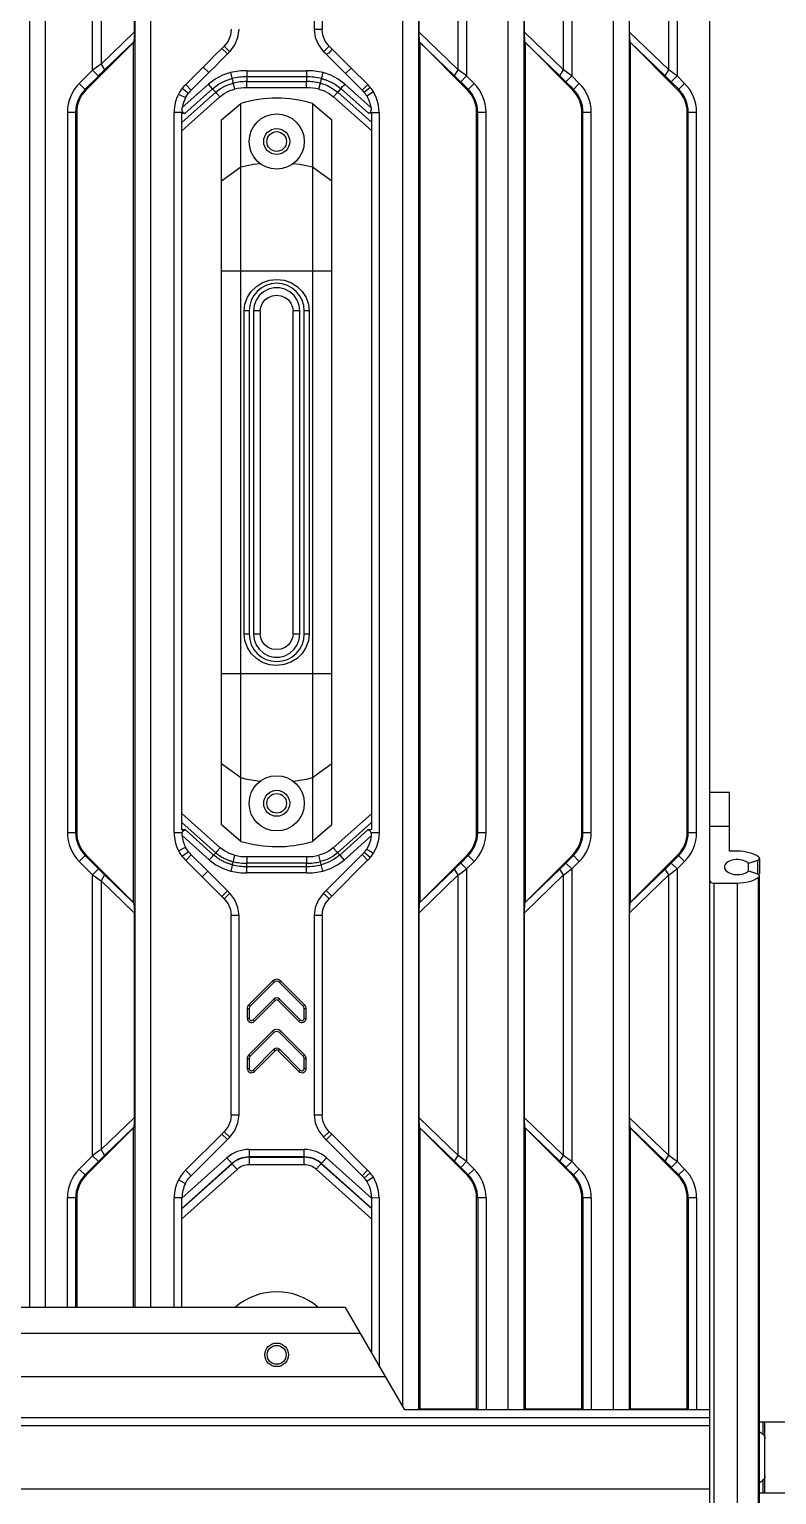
# Model space of a CAD drawing. Header units: millimetres. Extents: x -3132 to 28633, y 682 to 5849.
# Drawn here: x 3373.7 to 3468.7, y 2321.5 to 2507.5 of the extents above; entities that cross this region are included whole.
import ezdxf

# ---------------------------------------------------------------- set-up
doc = ezdxf.new("R2010")
doc.units = ezdxf.units.MM

msp = doc.modelspace()

# ---------------------------------------------------------------- linework, layer by layer
at = {"linetype": 'Continuous'}
for p, q in [((3460.154, 1837.759), (3460.154, 2564.759)), ((3373.76, 2555.259), (3373.76, 2345.259)), ((3375.753, 2555.259), (3375.753, 2345.259)), ((3387.13, 2555.259), (3387.13, 2345.259)), ((3389.123, 2555.259), (3389.123, 2345.259)), ((3421.185, 2332.648), (3421.185, 2555.259)), ((3423.182, 2555.259), (3423.182, 2332.237)), ((3434.555, 2332.259), (3434.555, 2555.259)), ((3436.552, 2555.259), (3436.552, 2332.237)), ((3447.925, 2332.259), (3447.925, 2555.259)), ((3449.922, 2555.259), (3449.922, 2332.237)), ((3381.777, 2502.318), (3381.777, 2537.987)), ((3382.846, 2537.214), (3382.846, 2503.091)), ((3428.199, 2502.354), (3428.199, 2537.951)), ((3429.268, 2538.724), (3429.268, 2501.581)), ((3441.569, 2502.354), (3441.569, 2537.951)), ((3442.638, 2538.724), (3442.638, 2501.581)), ((3454.939, 2502.354), (3454.939, 2537.951)), ((3456.008, 2538.724), (3456.008, 2501.581)), ((3387.087, 2507.187), (3387.087, 2533.118)), ((3409.928, 2532.804), (3409.928, 2507.5)), ((3410.928, 2532.804), (3410.928, 2507.5)), ((3423.238, 2507.145), (3423.238, 2533.16)), ((3436.608, 2507.145), (3436.608, 2533.16)), ((3449.978, 2507.145), (3449.978, 2533.16)), ((3387.087, 2507.187), (3382.846, 2503.091)), ((3387.087, 2507.187), (3387.019, 2505.929)), ((3409.928, 2507.5), (3410.928, 2507.5)), ((3380.929, 2499.79), (3386.984, 2505.845)), ((3383.308, 2502.346), (3387.019, 2505.929)), ((3387.019, 2505.929), (3386.984, 2505.845)), ((3386.984, 2396.673), (3386.984, 2505.845)), ((3398.481, 2505.364), (3399.189, 2504.657)), ((3411.819, 2505.366), (3411.11, 2504.661)), ((3423.306, 2505.88), (3423.238, 2507.145)), ((3428.199, 2502.354), (3423.238, 2507.145)), ((3423.307, 2505.866), (3423.323, 2505.866)), ((3423.309, 2505.883), (3427.736, 2501.609)), ((3423.323, 2505.866), (3423.323, 2396.666)), ((3423.323, 2505.852), (3429.378, 2499.79)), ((3436.676, 2505.88), (3436.608, 2507.145)), ((3441.569, 2502.354), (3436.608, 2507.145)), ((3436.677, 2505.866), (3436.693, 2505.866)), ((3436.679, 2505.883), (3441.106, 2501.609)), ((3436.693, 2505.866), (3436.693, 2396.666)), ((3436.693, 2505.852), (3442.748, 2499.79)), ((3450.046, 2505.88), (3449.978, 2507.145)), ((3454.939, 2502.354), (3449.978, 2507.145)), ((3450.047, 2505.866), (3450.063, 2505.866)), ((3450.049, 2505.883), (3454.476, 2501.609)), ((3450.063, 2505.866), (3450.063, 2396.666)), ((3450.063, 2505.852), (3456.118, 2499.79)), ((3398.2, 2505.085), (3398.907, 2504.377)), ((3411.445, 2504.328), (3413.887, 2501.88)), ((3414.594, 2502.587), (3412.152, 2505.035)), ((3381.777, 2502.318), (3380.089, 2500.63)), ((3382.522, 2501.573), (3381.777, 2502.318)), ((3382.846, 2503.091), (3383.308, 2502.346)), ((3395.834, 2502.713), (3393.603, 2500.5)), ((3394.301, 2499.784), (3396.541, 2502.005)), ((3395.834, 2502.713), (3396.541, 2502.005)), ((3399.29, 2502.006), (3399.804, 2499.906)), ((3401.384, 2502.243), (3408.923, 2502.244)), ((3410.526, 2499.904), (3411.044, 2502.002)), ((3414.594, 2502.587), (3413.887, 2501.88)), ((3413.887, 2501.88), (3416.01, 2499.763)), ((3416.712, 2500.475), (3414.594, 2502.587)), ((3427.736, 2501.609), (3428.199, 2502.354)), ((3441.106, 2501.609), (3441.569, 2502.354)), ((3454.476, 2501.609), (3454.939, 2502.354)), ((3380.089, 2500.63), (3380.929, 2499.79)), ((3382.522, 2501.573), (3380.834, 2499.885)), ((3393.166, 2500.014), (3393.952, 2499.396)), ((3396.49, 2500.55), (3393.17, 2497.571)), ((3397.007, 2499.965), (3393.499, 2496.817)), ((3393.603, 2500.5), (3394.301, 2499.784)), ((3397.007, 2499.965), (3396.49, 2500.55)), ((3397.007, 2499.965), (3397.409, 2499.52)), ((3408.936, 2500.082), (3401.372, 2500.082)), ((3408.929, 2501.463), (3401.379, 2501.462)), ((3401.379, 2501.462), (3401.379, 2500.863)), ((3401.379, 2500.863), (3408.928, 2500.863)), ((3408.929, 2501.463), (3408.928, 2500.863)), ((3413.305, 2499.972), (3412.904, 2499.527)), ((3416.808, 2496.838), (3413.305, 2499.972)), ((3417.132, 2497.597), (3413.822, 2500.558)), ((3416.712, 2500.475), (3416.01, 2499.763)), ((3417.028, 2500.132), (3416.263, 2499.489)), ((3429.268, 2501.581), (3428.523, 2500.836)), ((3429.473, 2499.885), (3428.523, 2500.836)), ((3430.218, 2500.63), (3429.268, 2501.581)), ((3429.378, 2499.79), (3430.218, 2500.63)), ((3442.638, 2501.581), (3441.893, 2500.836)), ((3442.843, 2499.885), (3441.893, 2500.836)), ((3443.588, 2500.63), (3442.638, 2501.581)), ((3442.748, 2499.79), (3443.588, 2500.63)), ((3456.008, 2501.581), (3455.263, 2500.836)), ((3456.213, 2499.885), (3455.263, 2500.836)), ((3456.958, 2500.63), (3456.008, 2501.581)), ((3456.118, 2499.79), (3456.958, 2500.63)), ((3392.697, 2499.288), (3393.585, 2498.827)), ((3393.124, 2495.675), (3397.409, 2499.52)), ((3393.126, 2494.628), (3397.926, 2498.935)), ((3397.555, 2499.358), (3397.409, 2499.52)), ((3397.926, 2498.935), (3397.555, 2499.358)), ((3398.154, 2495.993), (3400.618, 2498.085)), ((3400.618, 2404.433), (3400.618, 2498.085)), ((3409.685, 2498.097), (3409.685, 2404.421)), ((3409.685, 2498.097), (3412.154, 2496.004)), ((3412.388, 2498.94), (3412.76, 2499.362)), ((3412.388, 2498.94), (3417.184, 2494.651)), ((3412.76, 2499.362), (3412.904, 2499.527)), ((3412.904, 2499.527), (3417.184, 2495.698)), ((3416.588, 2499.06), (3417.438, 2499.588)), ((3378.57, 2496.962), (3378.57, 2405.556)), ((3379.758, 2496.962), (3378.57, 2496.962)), ((3379.623, 2496.962), (3379.623, 2405.556)), ((3379.758, 2496.962), (3379.758, 2405.556)), ((3392.124, 2405.556), (3392.124, 2496.962)), ((3393.269, 2496.962), (3392.124, 2496.962)), ((3393.128, 2405.901), (3393.123, 2496.883)), ((3393.124, 2496.883), (3393.499, 2496.817)), ((3416.808, 2496.838), (3417.184, 2496.906)), ((3417.018, 2496.96), (3418.184, 2496.96)), ((3417.077, 2497.047), (3417.02, 2496.962)), ((3417.184, 2496.906), (3417.184, 2405.881)), ((3418.184, 2496.96), (3418.184, 2405.556)), ((3430.55, 2405.556), (3430.55, 2496.962)), ((3431.737, 2496.962), (3430.55, 2496.962)), ((3430.684, 2405.556), (3430.684, 2496.962)), ((3431.737, 2405.556), (3431.737, 2496.962)), ((3443.92, 2405.556), (3443.92, 2496.962)), ((3445.107, 2496.962), (3443.92, 2496.962)), ((3444.054, 2405.556), (3444.054, 2496.962)), ((3445.107, 2405.556), (3445.107, 2496.962)), ((3457.29, 2405.556), (3457.29, 2496.962)), ((3458.477, 2496.962), (3457.29, 2496.962)), ((3457.424, 2405.556), (3457.424, 2496.962)), ((3458.477, 2405.556), (3458.477, 2496.962)), ((3398.154, 2406.524), (3398.154, 2495.993)), ((3412.154, 2406.514), (3412.154, 2496.004)), ((3398.154, 2488.258), (3400.618, 2490.033)), ((3409.685, 2490.044), (3412.154, 2488.267)), ((3412.154, 2476.785), (3398.154, 2476.785)), ((3401.032, 2430.759), (3401.032, 2471.759)), ((3401.654, 2471.759), (3401.032, 2471.759)), ((3401.654, 2471.759), (3401.654, 2430.759)), ((3402.204, 2471.759), (3402.204, 2430.759)), ((3403.069, 2471.759), (3402.204, 2471.759)), ((3403.069, 2471.759), (3403.069, 2430.759)), ((3407.237, 2430.759), (3407.237, 2471.759)), ((3408.104, 2471.759), (3407.237, 2471.759)), ((3408.104, 2430.759), (3408.104, 2471.759)), ((3408.654, 2430.759), (3408.654, 2471.759)), ((3409.274, 2471.759), (3408.654, 2471.759)), ((3409.274, 2471.759), (3409.274, 2430.759)), ((3401.032, 2430.759), (3401.654, 2430.759)), ((3402.204, 2430.759), (3403.069, 2430.759)), ((3407.237, 2430.759), (3408.104, 2430.759)), ((3408.654, 2430.759), (3409.274, 2430.759)), ((3398.154, 2425.733), (3412.154, 2425.733)), ((3400.618, 2412.484), (3398.154, 2414.26)), ((3412.154, 2414.251), (3409.685, 2412.474)), ((3460.154, 2410.693), (3462.654, 2410.693)), ((3462.654, 2403.187), (3462.654, 2410.693)), ((3397.967, 2403.62), (3393.126, 2407.963)), ((3397.418, 2402.995), (3393.128, 2406.844)), ((3417.184, 2407.94), (3412.347, 2403.614)), ((3417.184, 2406.824), (3412.896, 2402.989)), ((3378.57, 2405.556), (3379.758, 2405.556)), ((3392.124, 2405.556), (3393.173, 2405.556)), ((3393.569, 2405.902), (3393.127, 2405.901)), ((3393.143, 2405.167), (3396.594, 2402.07)), ((3393.569, 2405.902), (3397.145, 2402.694)), ((3400.618, 2404.433), (3398.154, 2406.524)), ((3412.154, 2406.514), (3409.685, 2404.421)), ((3413.169, 2402.688), (3416.738, 2405.881)), ((3413.718, 2402.063), (3417.161, 2405.142)), ((3417.184, 2405.881), (3416.738, 2405.881)), ((3417.127, 2405.556), (3418.184, 2405.556)), ((3430.55, 2405.556), (3431.737, 2405.556)), ((3443.92, 2405.556), (3445.107, 2405.556)), ((3457.29, 2405.556), (3458.477, 2405.556)), ((3460.154, 2406.363), (3462.654, 2406.363)), ((3392.698, 2403.23), (3393.585, 2403.691)), ((3393.952, 2403.122), (3393.166, 2402.503)), ((3397.564, 2403.163), (3397.418, 2402.995)), ((3397.967, 2403.62), (3397.564, 2403.163)), ((3412.347, 2403.614), (3412.748, 2403.155)), ((3412.748, 2403.155), (3412.896, 2402.989)), ((3417.028, 2402.385), (3416.263, 2403.029)), ((3416.585, 2403.454), (3417.435, 2402.929)), ((3463.654, 2403.187), (3462.654, 2403.187)), ((3380.929, 2402.727), (3380.089, 2401.887)), ((3380.089, 2401.887), (3381.777, 2400.2)), ((3380.834, 2402.632), (3382.522, 2400.945)), ((3386.984, 2396.673), (3380.929, 2402.727)), ((3393.606, 2402.015), (3394.301, 2402.734)), ((3393.623, 2401.998), (3395.698, 2399.941)), ((3396.404, 2400.649), (3394.301, 2402.734)), ((3397.145, 2402.694), (3397.418, 2402.995)), ((3399.817, 2402.665), (3399.325, 2400.654)), ((3401.372, 2402.49), (3408.936, 2402.49)), ((3401.378, 2401.252), (3401.379, 2401.658)), ((3401.378, 2401.252), (3408.929, 2401.252)), ((3408.928, 2401.658), (3401.379, 2401.658)), ((3408.929, 2401.252), (3408.928, 2401.658)), ((3411.009, 2400.657), (3410.513, 2402.667)), ((3416.008, 2402.753), (3411.452, 2398.197)), ((3412.159, 2397.489), (3416.709, 2402.039)), ((3413.169, 2402.688), (3412.896, 2402.989)), ((3413.169, 2402.688), (3413.718, 2402.063)), ((3416.709, 2402.039), (3416.008, 2402.753)), ((3429.378, 2402.727), (3423.323, 2396.666)), ((3428.523, 2401.682), (3429.473, 2402.632)), ((3428.523, 2401.682), (3429.268, 2400.937)), ((3429.268, 2400.937), (3430.218, 2401.887)), ((3430.218, 2401.887), (3429.378, 2402.727)), ((3442.748, 2402.727), (3436.693, 2396.666)), ((3441.893, 2401.682), (3442.843, 2402.632)), ((3441.893, 2401.682), (3442.638, 2400.937)), ((3442.638, 2400.937), (3443.588, 2401.887)), ((3443.588, 2401.887), (3442.748, 2402.727)), ((3456.118, 2402.727), (3450.063, 2396.666)), ((3455.263, 2401.682), (3456.213, 2402.632)), ((3455.263, 2401.682), (3456.008, 2400.937)), ((3456.008, 2400.937), (3456.958, 2401.887)), ((3456.958, 2401.887), (3456.118, 2402.727)), ((3466.215, 2402.02), (3465.083, 2401.643)), ((3465.083, 2400.69), (3465.083, 2401.643)), ((3466.215, 2402.02), (3466.215, 2400.312)), ((3466.465, 2402.27), (3466.465, 2400.312)), ((3381.777, 2400.2), (3382.522, 2400.945)), ((3381.777, 2364.531), (3381.777, 2400.2)), ((3383.308, 2400.172), (3382.846, 2399.426)), ((3382.846, 2399.426), (3382.846, 2365.304)), ((3382.846, 2399.426), (3387.087, 2395.331)), ((3387.019, 2396.589), (3383.308, 2400.172)), ((3395.698, 2399.941), (3396.404, 2400.649)), ((3395.698, 2399.941), (3398.194, 2397.439)), ((3398.901, 2398.146), (3396.404, 2400.649)), ((3408.922, 2400.42), (3401.385, 2400.42)), ((3423.238, 2395.373), (3428.199, 2400.164)), ((3427.736, 2400.909), (3423.309, 2396.635)), ((3428.199, 2400.164), (3427.736, 2400.909)), ((3428.199, 2364.567), (3428.199, 2400.164)), ((3429.268, 2400.937), (3429.268, 2363.794)), ((3436.608, 2395.373), (3441.569, 2400.164)), ((3441.106, 2400.909), (3436.679, 2396.635)), ((3441.569, 2400.164), (3441.106, 2400.909)), ((3441.569, 2364.567), (3441.569, 2400.164)), ((3442.638, 2400.937), (3442.638, 2363.794)), ((3449.978, 2395.373), (3454.939, 2400.164)), ((3454.476, 2400.909), (3450.049, 2396.635)), ((3454.939, 2400.164), (3454.476, 2400.909)), ((3454.939, 2364.567), (3454.939, 2400.164)), ((3456.008, 2400.937), (3456.008, 2363.794)), ((3465.083, 2400.69), (3466.215, 2400.312)), ((3466.351, 2002.639), (3466.351, 2399.878)), ((3466.465, 2327.144), (3466.465, 2400.062)), ((3398.194, 2397.439), (3398.901, 2398.146)), ((3398.481, 2397.154), (3399.189, 2397.86)), ((3411.82, 2397.152), (3411.111, 2397.858)), ((3411.452, 2398.197), (3412.159, 2397.489)), ((3460.654, 2399.146), (3460.654, 2003.372)), ((3460.654, 2399.146), (3463.654, 2399.146)), ((3463.654, 2003.372), (3463.654, 2399.146)), ((3387.019, 2396.589), (3387.087, 2395.331)), ((3423.238, 2395.373), (3423.306, 2396.638)), ((3423.309, 2396.635), (3423.32, 2396.669)), ((3436.608, 2395.373), (3436.676, 2396.638)), ((3436.679, 2396.635), (3436.69, 2396.669)), ((3449.978, 2395.373), (3450.046, 2396.638)), ((3450.049, 2396.635), (3450.06, 2396.669)), ((3387.087, 2369.4), (3387.087, 2395.331)), ((3399.377, 2369.713), (3399.377, 2395.017)), ((3400.377, 2395.017), (3399.377, 2395.017)), ((3400.377, 2369.713), (3400.377, 2395.017)), ((3410.928, 2395.018), (3409.928, 2395.018)), ((3409.928, 2395.017), (3409.928, 2369.714)), ((3410.928, 2395.018), (3410.928, 2369.714)), ((3423.238, 2369.357), (3423.238, 2395.373)), ((3436.608, 2369.357), (3436.608, 2395.373)), ((3449.978, 2369.357), (3449.978, 2395.373)), ((3404.623, 2386.703), (3401.623, 2383.703)), ((3401.8, 2383.527), (3404.8, 2386.527)), ((3404.8, 2386.527), (3404.623, 2386.703)), ((3405.684, 2386.703), (3405.507, 2386.527)), ((3405.507, 2386.527), (3408.507, 2383.527)), ((3408.684, 2383.703), (3405.684, 2386.703)), ((3401.404, 2383.173), (3401.404, 2381.983)), ((3401.654, 2383.173), (3401.404, 2383.173)), ((3401.623, 2383.703), (3401.8, 2383.527)), ((3401.654, 2383.173), (3401.654, 2381.983)), ((3404.8, 2384.405), (3402.166, 2381.771)), ((3402.343, 2381.594), (3404.977, 2384.229)), ((3404.977, 2384.229), (3404.8, 2384.405)), ((3405.507, 2384.405), (3405.33, 2384.229)), ((3405.33, 2384.229), (3407.965, 2381.594)), ((3408.142, 2381.771), (3405.507, 2384.405)), ((3408.507, 2383.527), (3408.684, 2383.703)), ((3408.654, 2381.983), (3408.654, 2383.173)), ((3408.904, 2383.173), (3408.654, 2383.173)), ((3408.904, 2381.983), (3408.904, 2383.173)), ((3401.404, 2381.983), (3401.654, 2381.983)), ((3402.166, 2381.771), (3402.343, 2381.594)), ((3407.965, 2381.594), (3408.142, 2381.771)), ((3408.654, 2381.983), (3408.904, 2381.983)), ((3404.623, 2380.339), (3401.623, 2377.339)), ((3401.8, 2377.163), (3404.8, 2380.163)), ((3404.8, 2380.163), (3404.623, 2380.339)), ((3405.684, 2380.339), (3405.507, 2380.163)), ((3405.507, 2380.163), (3408.507, 2377.163)), ((3408.684, 2377.339), (3405.684, 2380.339)), ((3401.623, 2377.339), (3401.8, 2377.163)), ((3404.8, 2378.041), (3402.166, 2375.407)), ((3402.343, 2375.23), (3404.977, 2377.865)), ((3404.977, 2377.865), (3404.8, 2378.041)), ((3405.507, 2378.041), (3405.33, 2377.865)), ((3405.33, 2377.865), (3407.965, 2375.23)), ((3408.142, 2375.407), (3405.507, 2378.041)), ((3408.507, 2377.163), (3408.684, 2377.339)), ((3401.404, 2376.809), (3401.404, 2375.619)), ((3401.654, 2376.809), (3401.404, 2376.809)), ((3401.404, 2375.619), (3401.654, 2375.619)), ((3401.654, 2376.809), (3401.654, 2375.619)), ((3402.166, 2375.407), (3402.343, 2375.23)), ((3407.965, 2375.23), (3408.142, 2375.407)), ((3408.654, 2375.619), (3408.654, 2376.809)), ((3408.904, 2376.809), (3408.654, 2376.809)), ((3408.654, 2375.619), (3408.904, 2375.619)), ((3408.904, 2375.619), (3408.904, 2376.809)), ((3399.377, 2369.713), (3400.377, 2369.713)), ((3409.928, 2369.714), (3410.928, 2369.714)), ((3380.929, 2362.003), (3386.984, 2368.058)), ((3387.087, 2369.4), (3382.846, 2365.304)), ((3383.308, 2364.559), (3387.019, 2368.142)), ((3387.019, 2368.142), (3386.984, 2368.058)), ((3386.984, 2345.259), (3386.984, 2368.058)), ((3387.087, 2369.4), (3387.019, 2368.142)), ((3423.306, 2368.093), (3423.238, 2369.357)), ((3428.199, 2364.567), (3423.238, 2369.357)), ((3423.307, 2368.079), (3423.323, 2368.079)), ((3423.309, 2368.096), (3427.736, 2363.822)), ((3423.323, 2368.079), (3423.323, 2332.391)), ((3423.323, 2368.065), (3429.378, 2362.003)), ((3436.676, 2368.093), (3436.608, 2369.357)), ((3441.569, 2364.567), (3436.608, 2369.357)), ((3436.677, 2368.079), (3436.693, 2368.079)), ((3436.679, 2368.096), (3441.106, 2363.822)), ((3436.693, 2368.079), (3436.693, 2332.391)), ((3436.693, 2368.065), (3442.748, 2362.003)), ((3450.046, 2368.093), (3449.978, 2369.357)), ((3454.939, 2364.567), (3449.978, 2369.357)), ((3450.047, 2368.079), (3450.063, 2368.079)), ((3450.049, 2368.096), (3454.476, 2363.822)), ((3450.063, 2368.079), (3450.063, 2332.391)), ((3450.063, 2368.065), (3456.118, 2362.003)), ((3398.182, 2367.28), (3393.589, 2362.699)), ((3394.291, 2361.986), (3398.888, 2366.572)), ((3398.888, 2366.572), (3398.182, 2367.28)), ((3398.486, 2367.582), (3399.195, 2366.876)), ((3411.824, 2367.575), (3411.116, 2366.868)), ((3412.15, 2367.25), (3411.443, 2366.543)), ((3411.443, 2366.543), (3415.997, 2361.989)), ((3416.693, 2362.707), (3412.15, 2367.25)), ((3381.777, 2364.531), (3380.089, 2362.843)), ((3382.522, 2363.786), (3381.777, 2364.531)), ((3382.846, 2365.304), (3383.308, 2364.559)), ((3398.834, 2364.248), (3393.124, 2359.125)), ((3400.13, 2362.803), (3398.834, 2364.248)), ((3401.653, 2365.327), (3401.653, 2363.386)), ((3401.653, 2365.327), (3408.662, 2365.327)), ((3408.662, 2364.379), (3401.653, 2364.379)), ((3401.653, 2364.335), (3408.662, 2364.335)), ((3408.662, 2363.386), (3408.662, 2365.327)), ((3411.476, 2364.252), (3410.181, 2362.805)), ((3417.184, 2359.155), (3411.476, 2364.252)), ((3427.736, 2363.822), (3428.199, 2364.567)), ((3441.106, 2363.822), (3441.569, 2364.567)), ((3454.476, 2363.822), (3454.939, 2364.567)), ((3380.089, 2362.843), (3380.929, 2362.003)), ((3382.522, 2363.786), (3380.834, 2362.098)), ((3399.467, 2363.542), (3393.124, 2357.85)), ((3393.124, 2357.791), (3399.497, 2363.509)), ((3393.124, 2356.516), (3400.13, 2362.803)), ((3393.589, 2362.699), (3394.291, 2361.986)), ((3408.662, 2363.386), (3401.653, 2363.386)), ((3410.181, 2362.805), (3417.184, 2356.541)), ((3410.814, 2363.512), (3417.184, 2357.814)), ((3417.184, 2357.874), (3410.843, 2363.545)), ((3416.693, 2362.707), (3415.997, 2361.989)), ((3417.03, 2362.343), (3416.264, 2361.701)), ((3429.268, 2363.794), (3428.523, 2363.049)), ((3428.523, 2363.049), (3429.473, 2362.098)), ((3430.218, 2362.843), (3429.268, 2363.794)), ((3429.378, 2362.003), (3430.218, 2362.843)), ((3442.638, 2363.794), (3441.893, 2363.049)), ((3441.893, 2363.049), (3442.843, 2362.098)), ((3443.588, 2362.843), (3442.638, 2363.794)), ((3442.748, 2362.003), (3443.588, 2362.843)), ((3456.008, 2363.794), (3455.263, 2363.049)), ((3455.263, 2363.049), (3456.213, 2362.098)), ((3456.958, 2362.843), (3456.008, 2363.794)), ((3456.118, 2362.003), (3456.958, 2362.843)), ((3392.679, 2361.465), (3393.571, 2361.013)), ((3417.43, 2361.813), (3416.586, 2361.275)), ((3378.57, 2345.259), (3378.57, 2359.175)), ((3379.758, 2359.175), (3378.57, 2359.175)), ((3379.623, 2359.175), (3379.623, 2345.259)), ((3379.758, 2359.175), (3379.758, 2345.259)), ((3392.124, 2345.259), (3392.124, 2359.175)), ((3393.124, 2359.175), (3392.124, 2359.175)), ((3393.124, 2345.259), (3393.124, 2359.175)), ((3418.184, 2359.171), (3417.184, 2359.155)), ((3417.184, 2359.155), (3417.184, 2339.578)), ((3418.184, 2359.171), (3418.184, 2337.846)), ((3430.55, 2332.391), (3430.55, 2359.175)), ((3431.737, 2359.175), (3430.55, 2359.175)), ((3430.684, 2359.175), (3430.684, 2332.257)), ((3431.737, 2359.175), (3431.737, 2332.259)), ((3443.92, 2332.391), (3443.92, 2359.175)), ((3445.107, 2359.175), (3443.92, 2359.175)), ((3444.054, 2359.175), (3444.054, 2332.257)), ((3445.107, 2359.175), (3445.107, 2332.259)), ((3457.29, 2332.391), (3457.29, 2359.175)), ((3458.477, 2359.175), (3457.29, 2359.175)), ((3457.424, 2359.175), (3457.424, 2332.257)), ((3458.477, 2359.175), (3458.477, 2332.259)), ((3413.904, 2345.259), (3337.904, 2345.259)), ((3421.409, 2332.259), (3413.904, 2345.259)), ((3336.027, 2342.009), (3415.78, 2342.009)), ((3332.852, 2336.509), (3418.955, 2336.509)), ((3423.323, 2332.391), (3423.197, 2332.259)), ((3423.323, 2332.391), (3430.55, 2332.391)), ((3430.55, 2332.391), (3430.684, 2332.257)), ((3436.693, 2332.391), (3436.567, 2332.259)), ((3436.693, 2332.391), (3443.92, 2332.391)), ((3443.92, 2332.391), (3444.054, 2332.257)), ((3450.063, 2332.391), (3449.937, 2332.259)), ((3450.063, 2332.391), (3457.29, 2332.391)), ((3457.29, 2332.391), (3457.424, 2332.257)), ((3460.154, 2331.259), (3291.654, 2331.259)), ((3460.154, 2332.259), (3421.409, 2332.259)), ((3466.465, 2330.759), (3477.154, 2330.759)), ((3466.904, 2330.72), (3466.904, 2329.181)), ((3467.154, 2321.797), (3467.154, 2330.72)), ((3460.154, 2330.259), (3291.654, 2330.259)), ((3466.465, 2077.144), (3466.465, 2325.373)), ((3466.904, 2323.337), (3466.904, 2321.797)), ((3291.654, 2322.259), (3460.154, 2322.259)), ((3466.465, 2321.759), (3477.154, 2321.759))]:
    msp.add_line(p, q, dxfattribs=at)
for points in [[(3399.377, 2507.5), (3399.275, 2506.736), (3398.975, 2506.011), (3398.481, 2505.364)], [(3399.189, 2504.657), (3399.841, 2505.511), (3400.242, 2506.478), (3400.377, 2507.501)], [(3409.928, 2507.5), (3410.063, 2506.48), (3410.46, 2505.516), (3411.11, 2504.661)], [(3411.819, 2505.366), (3411.328, 2506.014), (3411.029, 2506.738), (3410.928, 2507.5)], [(3398.2, 2505.085), (3397.401, 2504.286), (3396.612, 2503.494), (3395.834, 2502.713)], [(3396.541, 2502.005), (3397.333, 2502.8), (3398.121, 2503.591), (3398.907, 2504.377)], [(3412.152, 2505.035), (3412.002, 2504.72), (3411.765, 2504.483), (3411.445, 2504.328)], [(3382.846, 2503.091), (3382.496, 2502.841), (3382.139, 2502.583), (3381.777, 2502.318)], [(3382.522, 2501.573), (3382.792, 2501.841), (3383.054, 2502.099), (3383.308, 2502.346)], [(3399.29, 2502.006), (3398.277, 2501.668), (3397.337, 2501.178), (3396.49, 2500.55)], [(3401.384, 2502.243), (3401.38, 2501.681), (3401.378, 2501.462)], [(3408.923, 2502.244), (3408.929, 2501.681), (3408.929, 2501.463)], [(3413.822, 2500.558), (3412.979, 2501.182), (3412.046, 2501.667), (3411.044, 2502.002)], [(3427.736, 2501.609), (3427.991, 2501.361), (3428.254, 2501.103), (3428.523, 2500.836)], [(3429.268, 2501.581), (3428.906, 2501.846), (3428.549, 2502.103), (3428.199, 2502.354)], [(3441.106, 2501.609), (3441.361, 2501.361), (3441.624, 2501.103), (3441.893, 2500.836)], [(3442.638, 2501.581), (3442.276, 2501.846), (3441.919, 2502.103), (3441.569, 2502.354)], [(3454.476, 2501.609), (3454.731, 2501.361), (3454.994, 2501.103), (3455.263, 2500.836)], [(3456.008, 2501.581), (3455.646, 2501.846), (3455.289, 2502.103), (3454.939, 2502.354)], [(3393.166, 2500.014), (3392.989, 2499.774), (3392.832, 2499.53), (3392.697, 2499.287)], [(3397.007, 2499.964), (3397.761, 2500.523), (3398.593, 2500.954), (3399.476, 2501.247)], [(3397.409, 2499.52), (3398.015, 2499.974), (3398.75, 2500.369), (3399.618, 2500.665)], [(3397.926, 2498.935), (3398.494, 2499.353), (3399.126, 2499.681), (3399.804, 2499.906)], [(3401.372, 2500.082), (3401.377, 2500.644), (3401.379, 2500.863)], [(3408.936, 2500.082), (3408.928, 2500.645), (3408.928, 2500.863)], [(3410.526, 2499.904), (3411.201, 2499.678), (3411.828, 2499.353), (3412.388, 2498.94)], [(3410.713, 2500.662), (3411.505, 2500.397), (3412.254, 2500.007), (3412.904, 2499.527)], [(3410.857, 2501.244), (3410.894, 2501.234), (3410.931, 2501.225), (3410.969, 2501.215), (3411.01, 2501.204), (3411.052, 2501.192), (3411.097, 2501.179), (3411.145, 2501.164), (3411.197, 2501.148), (3411.253, 2501.13), (3411.314, 2501.11), (3411.38, 2501.088), (3411.452, 2501.062), (3411.53, 2501.033), (3411.614, 2501), (3411.703, 2500.964), (3411.797, 2500.924), (3411.896, 2500.88), (3412, 2500.831), (3412.111, 2500.776), (3412.229, 2500.714), (3412.355, 2500.645), (3412.49, 2500.566), (3412.635, 2500.475), (3412.789, 2500.373), (3412.952, 2500.256), (3413.125, 2500.123), (3413.305, 2499.972)], [(3413.822, 2500.558), (3413.627, 2500.337), (3413.449, 2500.136), (3413.305, 2499.972)], [(3416.01, 2499.763), (3416.095, 2499.676), (3416.18, 2499.585), (3416.263, 2499.489)], [(3417.028, 2500.132), (3416.924, 2500.252), (3416.819, 2500.367), (3416.712, 2500.475)], [(3417.442, 2499.58), (3417.312, 2499.77), (3417.176, 2499.951), (3417.028, 2500.132)], [(3393.585, 2498.827), (3393.691, 2499.018), (3393.813, 2499.208), (3393.952, 2499.396)], [(3416.263, 2499.489), (3416.381, 2499.345), (3416.487, 2499.204), (3416.588, 2499.058)], [(3418.183, 2496.944), (3418.099, 2497.87), (3417.849, 2498.757), (3417.442, 2499.58)], [(3393.168, 2497.21), (3393.154, 2497.378), (3393.17, 2497.571)], [(3393.269, 2496.962), (3393.208, 2497.07), (3393.168, 2497.21)], [(3393.499, 2496.817), (3393.41, 2496.845), (3393.333, 2496.894), (3393.269, 2496.962)], [(3417.018, 2496.96), (3416.959, 2496.904), (3416.888, 2496.863), (3416.808, 2496.838)], [(3417.132, 2497.597), (3417.149, 2497.43), (3417.144, 2497.283), (3417.119, 2497.154), (3417.077, 2497.047)], [(3400.618, 2490.033), (3401.412, 2490.218), (3402.215, 2490.367), (3403.025, 2490.48)], [(3407.287, 2490.484), (3408.093, 2490.373), (3408.893, 2490.226), (3409.685, 2490.044)], [(3401.032, 2471.759), (3401.128, 2472.619), (3401.437, 2473.486), (3401.923, 2474.243), (3402.572, 2474.877), (3403.362, 2475.361), (3404.233, 2475.658), (3405.172, 2475.759)], [(3405.172, 2475.759), (3406.094, 2475.653), (3406.96, 2475.354), (3407.75, 2474.865), (3408.398, 2474.225), (3408.879, 2473.466), (3409.182, 2472.603), (3409.274, 2471.759)], [(3408.104, 2471.759), (3408.021, 2472.452), (3407.771, 2473.119), (3407.366, 2473.71), (3406.831, 2474.186), (3406.2, 2474.517), (3405.509, 2474.687), (3404.798, 2474.688), (3404.108, 2474.517), (3403.475, 2474.185), (3402.941, 2473.71), (3402.536, 2473.119), (3402.286, 2472.452), (3402.204, 2471.759)], [(3403.069, 2471.759), (3403.133, 2472.25), (3403.333, 2472.728), (3403.66, 2473.147), (3404.094, 2473.476), (3404.606, 2473.684), (3405.152, 2473.755), (3405.702, 2473.684), (3406.212, 2473.475), (3406.646, 2473.147), (3406.973, 2472.727), (3407.172, 2472.25), (3407.237, 2471.759)], [(3405.172, 2426.759), (3404.242, 2426.858), (3403.369, 2427.154), (3402.572, 2427.641), (3401.917, 2428.281), (3401.431, 2429.043), (3401.125, 2429.91), (3401.032, 2430.759)], [(3402.204, 2430.759), (3402.286, 2430.065), (3402.537, 2429.397), (3402.943, 2428.806), (3403.478, 2428.331), (3404.112, 2427.999), (3404.801, 2427.83), (3405.506, 2427.83), (3406.196, 2427.999), (3406.829, 2428.331), (3407.365, 2428.806), (3407.77, 2429.397), (3408.021, 2430.065), (3408.104, 2430.759)], [(3407.237, 2430.759), (3407.172, 2430.268), (3406.973, 2429.791), (3406.647, 2429.371), (3406.213, 2429.043), (3405.703, 2428.834), (3405.151, 2428.763), (3404.602, 2428.835), (3404.091, 2429.044), (3403.658, 2429.372), (3403.332, 2429.792), (3403.133, 2430.269), (3403.069, 2430.759)], [(3409.274, 2430.759), (3409.18, 2429.904), (3408.874, 2429.041), (3408.393, 2428.287), (3407.751, 2427.654), (3406.968, 2427.168), (3406.104, 2426.867), (3405.172, 2426.759)], [(3403.025, 2412.037), (3402.216, 2412.151), (3401.413, 2412.3), (3400.618, 2412.484)], [(3409.685, 2412.474), (3408.893, 2412.292), (3408.093, 2412.145), (3407.287, 2412.034)], [(3393.143, 2405.167), (3393.136, 2405.307), (3393.146, 2405.438), (3393.173, 2405.556)], [(3393.173, 2405.556), (3393.267, 2405.748), (3393.402, 2405.864), (3393.567, 2405.902)], [(3417.161, 2405.142), (3417.055, 2404.556), (3416.863, 2403.989), (3416.584, 2403.454)], [(3416.738, 2405.881), (3416.905, 2405.842), (3417.037, 2405.731), (3417.127, 2405.556)], [(3417.127, 2405.556), (3417.156, 2405.431), (3417.168, 2405.293), (3417.161, 2405.142)], [(3418.183, 2405.556), (3418.097, 2404.639), (3417.846, 2403.753), (3417.435, 2402.929)], [(3392.697, 2403.23), (3392.833, 2402.986), (3392.99, 2402.742), (3393.166, 2402.503)], [(3393.952, 2403.122), (3393.813, 2403.31), (3393.69, 2403.5), (3393.585, 2403.691)], [(3399.817, 2402.665), (3399.149, 2402.887), (3398.527, 2403.209), (3397.967, 2403.62)], [(3412.347, 2403.614), (3411.794, 2403.208), (3411.176, 2402.889), (3410.513, 2402.667)], [(3416.263, 2403.029), (3416.179, 2402.932), (3416.094, 2402.84), (3416.008, 2402.753)], [(3416.263, 2403.029), (3416.306, 2403.082), (3416.346, 2403.13), (3416.383, 2403.175), (3416.417, 2403.219), (3416.447, 2403.259), (3416.475, 2403.297), (3416.501, 2403.333), (3416.525, 2403.366), (3416.546, 2403.398), (3416.566, 2403.427), (3416.584, 2403.454)], [(3393.166, 2402.503), (3393.307, 2402.332), (3393.456, 2402.167), (3393.623, 2401.998)], [(3396.594, 2402.07), (3396.807, 2402.311), (3396.998, 2402.526), (3397.145, 2402.694)], [(3396.594, 2402.07), (3397.424, 2401.457), (3398.341, 2400.981), (3399.325, 2400.654)], [(3399.522, 2401.462), (3399.485, 2401.471), (3399.447, 2401.481), (3399.408, 2401.491), (3399.366, 2401.502), (3399.322, 2401.515), (3399.276, 2401.528), (3399.225, 2401.543), (3399.171, 2401.56), (3399.112, 2401.579), (3399.048, 2401.601), (3398.978, 2401.625), (3398.903, 2401.653), (3398.821, 2401.684), (3398.733, 2401.719), (3398.64, 2401.757), (3398.543, 2401.8), (3398.44, 2401.848), (3398.331, 2401.901), (3398.214, 2401.961), (3398.089, 2402.029), (3397.956, 2402.107), (3397.812, 2402.195), (3397.659, 2402.296), (3397.496, 2402.412), (3397.324, 2402.544), (3397.145, 2402.694)], [(3397.418, 2402.995), (3397.587, 2402.853), (3397.749, 2402.73), (3397.902, 2402.623), (3398.044, 2402.529), (3398.178, 2402.447), (3398.303, 2402.375), (3398.42, 2402.312), (3398.53, 2402.256), (3398.632, 2402.206), (3398.729, 2402.162), (3398.82, 2402.122), (3398.907, 2402.086), (3398.989, 2402.054), (3399.066, 2402.025), (3399.136, 2402), (3399.2, 2401.978), (3399.26, 2401.958), (3399.315, 2401.941), (3399.367, 2401.925), (3399.416, 2401.91), (3399.463, 2401.897), (3399.507, 2401.885), (3399.547, 2401.874), (3399.585, 2401.865), (3399.619, 2401.856)], [(3401.372, 2402.49), (3401.379, 2401.881), (3401.379, 2401.658)], [(3401.385, 2400.42), (3401.378, 2401.029), (3401.378, 2401.252)], [(3408.922, 2400.42), (3408.926, 2401.029), (3408.929, 2401.252)], [(3408.936, 2402.49), (3408.934, 2402.168), (3408.931, 2401.881), (3408.928, 2401.658)], [(3412.896, 2402.989), (3412.279, 2402.531), (3411.551, 2402.144), (3410.712, 2401.859)], [(3413.17, 2402.689), (3412.453, 2402.16), (3411.658, 2401.748), (3410.81, 2401.465)], [(3411.009, 2400.657), (3411.986, 2400.983), (3412.896, 2401.456), (3413.718, 2402.063)], [(3416.709, 2402.039), (3416.817, 2402.149), (3416.923, 2402.265), (3417.028, 2402.385)], [(3417.028, 2402.385), (3417.175, 2402.566), (3417.312, 2402.747), (3417.435, 2402.929)], [(3428.523, 2401.682), (3428.253, 2401.414), (3427.991, 2401.156), (3427.736, 2400.909)], [(3441.893, 2401.682), (3441.623, 2401.414), (3441.361, 2401.156), (3441.106, 2400.909)], [(3455.263, 2401.682), (3454.993, 2401.414), (3454.731, 2401.156), (3454.476, 2400.909)], [(3381.777, 2400.2), (3382.139, 2399.935), (3382.496, 2399.677), (3382.846, 2399.426)], [(3383.308, 2400.172), (3383.054, 2400.419), (3382.791, 2400.677), (3382.522, 2400.945)], [(3428.199, 2400.164), (3428.549, 2400.414), (3428.906, 2400.672), (3429.268, 2400.937)], [(3441.569, 2400.164), (3441.919, 2400.414), (3442.276, 2400.672), (3442.638, 2400.937)], [(3454.939, 2400.164), (3455.289, 2400.414), (3455.646, 2400.672), (3456.008, 2400.937)], [(3400.377, 2395.017), (3400.242, 2396.039), (3399.842, 2397.005), (3399.189, 2397.86)], [(3411.111, 2397.858), (3410.461, 2397.004), (3410.063, 2396.039), (3409.928, 2395.017)], [(3398.482, 2397.154), (3398.976, 2396.506), (3399.276, 2395.781), (3399.377, 2395.017)], [(3410.928, 2395.018), (3411.029, 2395.781), (3411.328, 2396.506), (3411.819, 2397.152)], [(3399.377, 2369.713), (3399.276, 2368.951), (3398.977, 2368.227), (3398.486, 2367.582)], [(3399.195, 2366.876), (3399.844, 2367.729), (3400.242, 2368.693), (3400.377, 2369.713)], [(3409.928, 2369.714), (3410.063, 2368.691), (3410.463, 2367.724), (3411.116, 2366.868)], [(3411.824, 2367.575), (3411.329, 2368.223), (3411.03, 2368.949), (3410.928, 2369.713)], [(3382.846, 2365.304), (3382.496, 2365.054), (3382.139, 2364.796), (3381.777, 2364.531)], [(3382.522, 2363.786), (3382.792, 2364.054), (3383.054, 2364.312), (3383.308, 2364.559)], [(3429.268, 2363.794), (3428.906, 2364.058), (3428.549, 2364.316), (3428.199, 2364.567)], [(3442.638, 2363.794), (3442.276, 2364.058), (3441.919, 2364.316), (3441.569, 2364.567)], [(3456.008, 2363.794), (3455.646, 2364.058), (3455.289, 2364.316), (3454.939, 2364.567)], [(3393.589, 2362.699), (3393.226, 2362.303), (3392.921, 2361.888), (3392.678, 2361.464)], [(3417.03, 2362.343), (3416.919, 2362.471), (3416.807, 2362.592), (3416.693, 2362.707)], [(3417.434, 2361.805), (3417.307, 2361.99), (3417.174, 2362.167), (3417.03, 2362.343)], [(3427.736, 2363.822), (3427.991, 2363.574), (3428.253, 2363.316), (3428.523, 2363.049)], [(3441.106, 2363.822), (3441.361, 2363.574), (3441.623, 2363.316), (3441.893, 2363.049)], [(3454.476, 2363.822), (3454.731, 2363.574), (3454.993, 2363.316), (3455.263, 2363.049)], [(3393.571, 2361.013), (3393.761, 2361.345), (3394.001, 2361.671), (3394.291, 2361.986)], [(3415.997, 2361.989), (3416.087, 2361.898), (3416.176, 2361.802), (3416.264, 2361.701)], [(3416.264, 2361.701), (3416.382, 2361.557), (3416.486, 2361.419), (3416.585, 2361.275)], [(3416.585, 2361.275), (3416.921, 2360.598), (3417.119, 2359.885), (3417.184, 2359.155)], [(3418.184, 2359.153), (3418.099, 2360.086), (3417.846, 2360.978), (3417.434, 2361.805)], [(3466.904, 2329.181), (3467.047, 2329.028), (3467.128, 2328.823), (3467.154, 2328.579)], [(3466.465, 2325.373), (3466.462, 2325.715), (3466.458, 2326.056), (3466.458, 2326.404), (3466.462, 2326.753), (3466.465, 2327.096), (3466.465, 2327.144)], [(3467.154, 2323.938), (3467.128, 2323.695), (3467.047, 2323.49), (3466.904, 2323.337)]]:
    msp.add_lwpolyline(points, dxfattribs=at)
for centre, radius in [((3405.154, 2493.259), 3.5), ((3405.154, 2493.259), 1.65), ((3405.154, 2493.259), 1.25), ((3405.154, 2409.259), 3.5), ((3405.154, 2409.259), 1.65), ((3405.154, 2409.259), 1.25), ((3405.154, 2339.259), 1.5), ((3405.154, 2339.259), 1.2)]:
    msp.add_circle(centre, radius, dxfattribs=at)
for centre, radius, start, end in [((3454.491, 2448.638), 79.718, 134.63612, 134.92039), ((3355.664, 2448.533), 79.896, 45.00706, 45.34398), ((3454.491, 2448.638), 78.718, 134.63124, 134.92039), ((3355.664, 2448.533), 78.896, 45.00752, 45.34992), ((3401.268, 2493.923), 8.321, 89.20327, 103.75487), ((3409.048, 2493.918), 8.327, 76.12717, 90.86085), ((3383.758, 2496.962), 5.188, 135, 179.99999), ((3383.758, 2496.962), 4.134, 135, 180), ((3383.758, 2496.962), 4, 135, 179.99999), ((3397.038, 2496.969), 4.926, 134.20715, 141.80985), ((3397.038, 2496.969), 3.926, 134.18435, 141.8102), ((3401.268, 2493.923), 7.54, 89.16605, 103.75457), ((3401.268, 2493.923), 6.94, 89.08462, 103.75457), ((3401.268, 2493.923), 6.16, 89.03447, 103.755), ((3409.048, 2493.918), 6.946, 76.12675, 90.9897), ((3409.048, 2493.918), 7.546, 76.12675, 90.89923), ((3409.048, 2493.918), 6.165, 76.12591, 91.04188), ((3426.55, 2496.962), 4, 0, 45), ((3426.55, 2496.962), 4.134, 0, 45), ((3426.55, 2496.962), 5.188, 0, 45), ((3439.92, 2496.962), 4, 0, 45), ((3439.92, 2496.962), 4.134, 0, 45), ((3439.92, 2496.962), 5.188, 0, 45), ((3453.29, 2496.962), 4, 0, 45), ((3453.29, 2496.962), 4.134, 0, 45), ((3453.29, 2496.962), 5.188, 0, 45), ((3397.124, 2496.962), 5, 152.29272, 179.99999), ((3397.124, 2496.962), 4, 152.21433, 171.23717), ((3413.184, 2496.962), 3.999, 9.12875, 31.62155), ((3405.154, 2471.759), 3.5, 0.00002, 180.00002), ((3405.154, 2430.759), 3.5, 180.00002, 0), ((3383.758, 2405.556), 5.188, 180.00001, 225), ((3383.758, 2405.556), 4.134, 180, 225), ((3383.758, 2405.556), 4, 180.00001, 225), ((3397.124, 2405.556), 5, 180.00002, 207.72076), ((3397.124, 2405.556), 4, 185.58183, 207.78568), ((3426.55, 2405.556), 4, 315, 0), ((3426.55, 2405.556), 4.134, 315, 360), ((3426.55, 2405.556), 5.188, 315, 360), ((3439.92, 2405.556), 4, 315, 0), ((3439.92, 2405.556), 4.134, 315, 360), ((3439.92, 2405.556), 5.188, 315, 360), ((3453.29, 2405.556), 4, 315, 0), ((3453.29, 2405.556), 4.134, 315, 360), ((3453.29, 2405.556), 5.188, 315, 360), ((3397.038, 2405.549), 3.926, 218.18991, 225.81564), ((3401.268, 2408.594), 7.343, 256.2454, 270.85433), ((3401.268, 2408.594), 6.937, 256.2454, 270.91771), ((3401.268, 2408.594), 6.105, 256.24503, 270.96987), ((3409.048, 2408.6), 6.943, 269.00943, 283.87321), ((3409.048, 2408.6), 7.349, 269.0774, 283.87321), ((3409.048, 2408.6), 6.111, 268.95346, 283.8737), ((3401.268, 2408.594), 8.175, 256.24558, 270.81432), ((3409.048, 2408.6), 8.181, 269.12028, 283.87346), ((3454.487, 2453.878), 79.714, 225.07472, 225.36551), ((3454.487, 2453.878), 78.714, 225.07549, 225.37047), ((3355.658, 2453.987), 78.902, 314.65299, 315.00212), ((3355.658, 2453.987), 79.902, 314.65883, 315.00212), ((3405.154, 2386.173), 0.75, 45.00003, 134.99998), ((3405.154, 2386.173), 0.5, 45.00003, 134.99998), ((3405.154, 2384.052), 0.5, 44.99999, 134.99998), ((3402.154, 2383.173), 0.75, 135, 179.99995), ((3402.154, 2383.173), 0.5, 135, 179.99996), ((3405.154, 2384.052), 0.25, 44.99997, 134.99998), ((3408.154, 2383.173), 0.5, 0, 44.99999), ((3408.154, 2383.173), 0.75, 0, 44.99999), ((3401.954, 2381.983), 0.55, 180.00003, 315), ((3401.954, 2381.983), 0.3, 180.00003, 315), ((3408.354, 2381.983), 0.55, 225.00011, 360), ((3408.354, 2381.983), 0.3, 225.00006, 360), ((3405.154, 2379.809), 0.75, 45.00003, 134.99998), ((3405.154, 2379.809), 0.5, 45.00003, 134.99998), ((3402.154, 2376.809), 0.75, 135, 179.99995), ((3402.154, 2376.809), 0.5, 135, 179.99996), ((3405.154, 2377.688), 0.5, 44.99999, 134.99998), ((3405.154, 2377.688), 0.25, 44.99997, 134.99998), ((3408.154, 2376.809), 0.5, 0, 44.99999), ((3408.154, 2376.809), 0.75, 0, 44.99999), ((3401.954, 2375.619), 0.55, 180.00003, 315), ((3401.954, 2375.619), 0.3, 180.00003, 315), ((3408.354, 2375.619), 0.55, 225.00011, 360), ((3408.354, 2375.619), 0.3, 225.00006, 360), ((3454.451, 2310.864), 79.68, 134.61731, 134.92528), ((3454.451, 2310.864), 78.68, 134.61137, 134.92528), ((3355.634, 2310.736), 78.925, 44.99933, 45.33387), ((3355.634, 2310.736), 79.925, 44.99933, 45.3289), ((3401.653, 2361.107), 4.221, 90, 131.89966), ((3401.653, 2361.107), 3.272, 90, 131.89966), ((3401.653, 2361.107), 3.228, 90, 131.89966), ((3408.662, 2361.107), 4.221, 48.18708, 90), ((3408.662, 2361.107), 3.272, 48.18708, 90), ((3408.662, 2361.107), 3.228, 48.18708, 90), ((3383.758, 2359.175), 5.188, 135, 180), ((3383.758, 2359.175), 4.134, 135, 180), ((3401.653, 2361.107), 2.279, 90, 131.89966), ((3408.662, 2361.107), 2.279, 48.18708, 90), ((3426.55, 2359.175), 4.134, 0, 44.99999), ((3426.55, 2359.175), 5.188, 0.00001, 44.99999), ((3439.92, 2359.175), 4.134, 0, 44.99999), ((3439.92, 2359.175), 5.188, 0.00001, 44.99999), ((3453.29, 2359.175), 4.134, 0, 44.99999), ((3453.29, 2359.175), 5.188, 0.00001, 44.99999), ((3383.758, 2359.175), 4, 135, 180), ((3397.124, 2359.175), 5, 152.7532, 180), ((3397.124, 2359.175), 4, 152.65263, 179.99999), ((3426.55, 2359.175), 4, 0, 45), ((3439.92, 2359.175), 4, 0, 45), ((3453.29, 2359.175), 4, 0, 45), ((3405.154, 2339.259), 8, 49.01155, 130.97004)]:
    msp.add_arc(centre, radius, start, end, dxfattribs=at)
for centre, major_axis, ratio, start_param, end_param in [((3405.172, 2480.309), (0, -18.45), 0.92139, 2.8728964, 3.4127624), ((3405.172, 2422.209), (0, -18.45), 0.92139, -0.2711698, 0.2686962), ((3463.654, 2401.166), (3.5, 0), 0.5773503, 0.6910469, 1.5707963), ((3463.654, 2401.166), (1.65, 0), 0.5773503, 0.5235988, 5.7595865), ((3465.965, 2402.27), (0.5, 0), 0.5773503, -1.0471976, 0.6910469), ((3460.654, 2399.434), (0.5, 0), 0.5773503, -3.1415927, -1.5707963), ((3463.654, 2401.166), (3.5, 0), 0.5773503, -1.5707963, -0.6910469), ((3465.965, 2400.062), (0.5, 0), 0.5773503, -0.6910469, 1.0471976), ((3460.976, 2326.259), (7.794, 0), 0.5773503, 0.7066097, 0.7877694), ((3460.976, 2326.259), (7.794, 0), 0.5773503, -0.7877674, -0.7066097)]:
    msp.add_ellipse(centre, major_axis=major_axis, ratio=ratio, start_param=start_param, end_param=end_param, dxfattribs=at)

doc.saveas('drawing.dxf')
